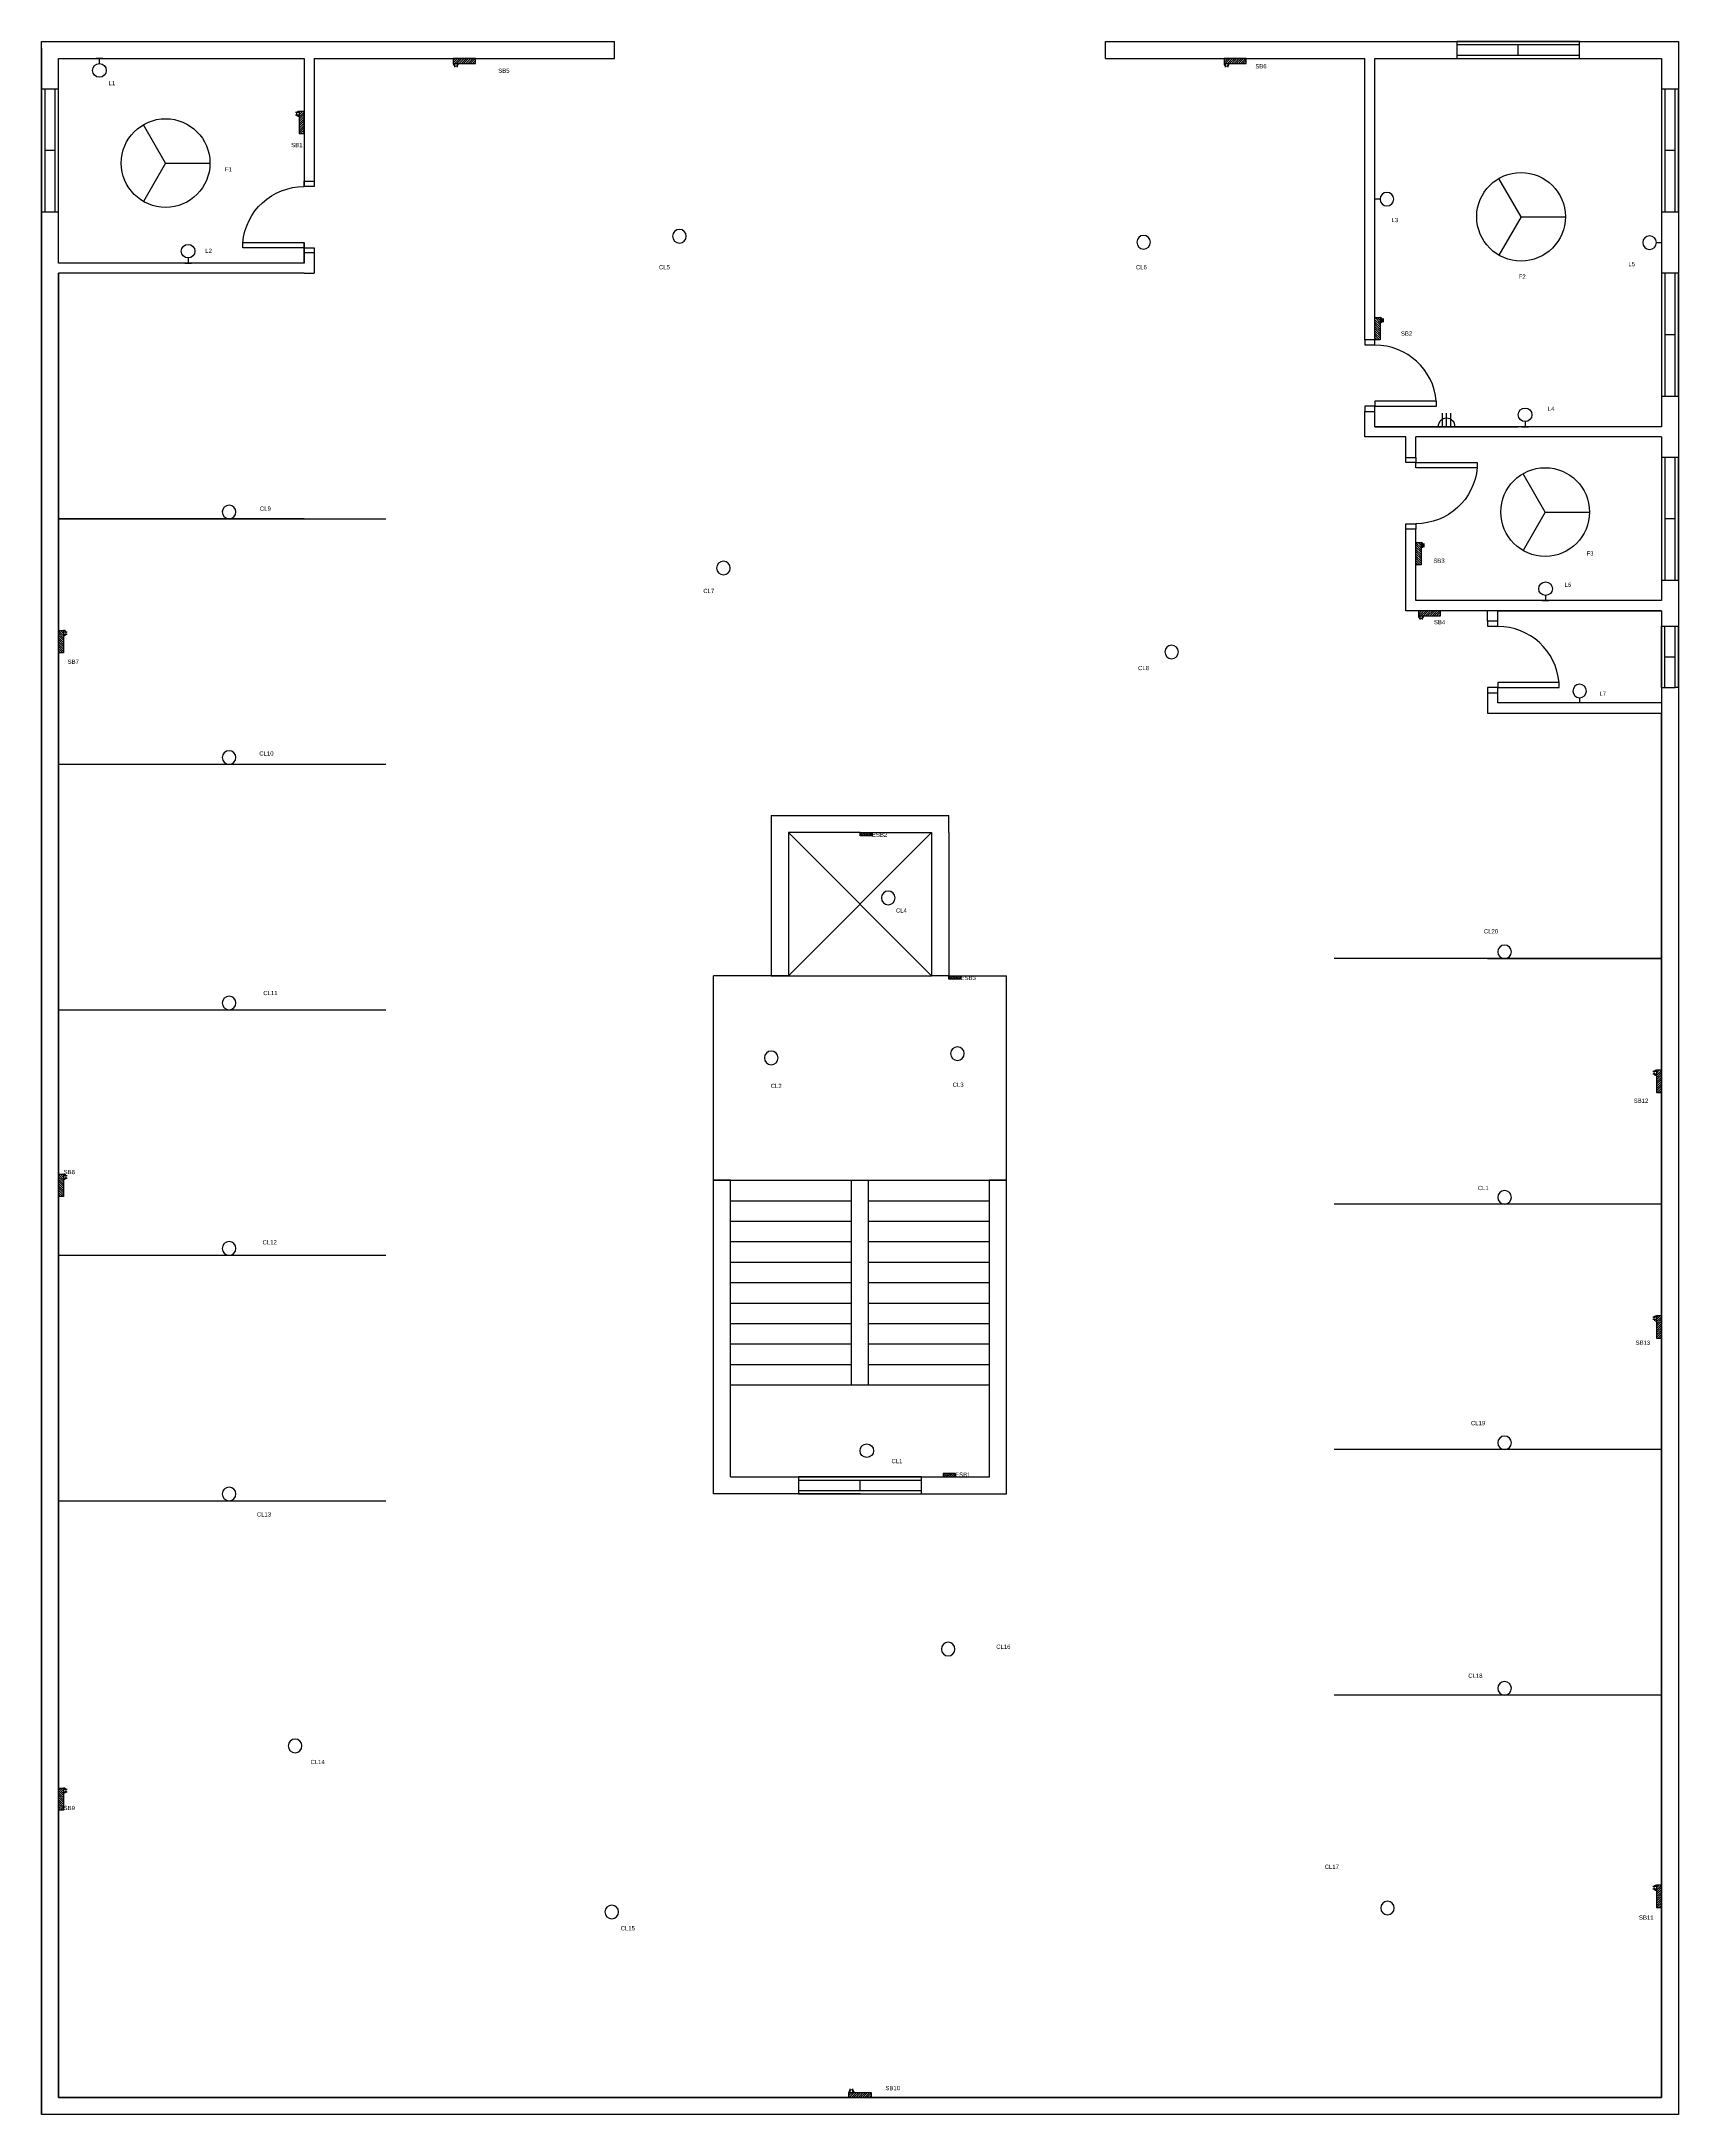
# Model space of a CAD drawing. Header units: inches. Extents: x 61297 to 163996, y 9483 to 32239.
# Drawn here: x 81037 to 81997, y 16063 to 17279 of the extents above; entities that cross this region are included whole.
import ezdxf

# ---------------------------------------------------------------- set-up
doc = ezdxf.new("R2010")
doc.units = ezdxf.units.IN
for name, color, linetype in [('Doors', 230, 'Continuous'), ('Layer1', 7, 'Continuous'), ('Light Fans and Socketst', 170, 'Continuous'), ('Toiler Window', 30, 'Continuous'), ('Windows', 30, 'Continuous')]:
    doc.layers.add(name, color=color, linetype=linetype)
doc.styles.get("Standard").update_dxf_attribs({"font": 'arial.ttf'})
pattern_1 = [(45, (-3152.2866, -1776.0954), (-0.651068569, 0.651068569), [])]

# ---------------------------------------------------------------- blocks, each defined once
blk = doc.blocks.new('Door_Sing')
at = {"layer": 'Doors'}
for points in [[(-3, 6), (-3, 42), (-6, 42), (-6, 6), (-3, 6)], [(-39, 0), (-39, 6), (-42, 6), (-42, 0), (-39, 0)]]:
    blk.add_lwpolyline(points, dxfattribs=at)
blk.add_lwpolyline([(-3, 0), (0, 0), (0, 6), (-3, 6)], close=True, dxfattribs=at)
blk.add_arc((-2.8, 6), 36.1, 95.0198, 180, dxfattribs=at)
blk = doc.blocks.new('Toilet Window')
for p, q in [((82016.8, 16081.4), (82016.8, 16117.4)), ((82016.8, 16117.4), (82026.8, 16117.4)), ((82018.8, 16081.4), (82018.8, 16117.4)), ((82024.8, 16081.4), (82024.8, 16117.4)), ((82026.8, 16081.4), (82026.8, 16117.4)), ((82018.8, 16099.4), (82024.8, 16099.4)), ((82016.8, 16081.4), (82018.8, 16081.4)), ((82018.8, 16081.4), (82024.8, 16081.4)), ((82026.8, 16081.4), (82024.8, 16081.4))]:
    blk.add_line(p, q)
blk = doc.blocks.new('Window_Large')
at = {"layer": 'Windows'}
for p, q in [((72, 10), (0, 10)), ((0, 10), (0, 0)), ((72, 8), (0, 8)), ((0, 2), (72, 2)), ((0, 0), (72, 0)), ((36, 8), (36, 2)), ((72, 0), (72, 10))]:
    blk.add_line(p, q, dxfattribs=at)
blk = doc.blocks.new('Light')
at = {"layer": 'Light Fans and Socketst'}
blk.add_line((0, 2), (0, -2), dxfattribs=at)
blk.add_lwpolyline([(3, 0), (1.5, 0), (0, 0)], dxfattribs=at)
blk.add_circle((7, 0), 4, dxfattribs=at)
blk = doc.blocks.new('Light Ceiling')
at = {"layer": 'Light Fans and Socketst'}
blk.add_circle((0, 0), 4, dxfattribs=at)
blk = doc.blocks.new('ESB')
h = blk.add_hatch()
h.set_pattern_fill('ANSI31', color=256, scale=0.25)
h.set_pattern_definition([(45, (-3149.957, -1763.2019), (-0.561266, 0.561266), [])])
h.paths.add_polyline_path([(3.5, 2), (-3.5, 2), (-3.5, 0), (3.5, 0)])
blk.add_lwpolyline([(3.5, 0), (3.5, 2), (-3.5, 2), (-3.5, 0)], close=True)
blk = doc.blocks.new('Fan')
at = {"layer": 'Light Fans and Socketst'}
for q in [(-13, 22.5), (-13, -22.5), (26, 0)]:
    blk.add_line((0, 0), q, dxfattribs=at)
blk.add_circle((0, 0), 26, dxfattribs=at)
blk = doc.blocks.new('Switchboard')
at = {"layer": 'Layer1'}
h = blk.add_hatch(dxfattribs=at)
h.set_pattern_fill('ANSI31', color=256, scale=0.29)
h.set_pattern_definition(pattern_1)
h.paths.add_polyline_path([(-6.5, 3), (-6.5, 0), (6.5, 0), (6.5, 3)])
for p, q in [((-5.8, 3), (-5.8, 5.1)), ((-5, 3), (-5, 5.1)), ((-4.3, 3), (-4.3, 5.1))]:
    blk.add_line(p, q, dxfattribs=at)
blk.add_lwpolyline([(-6.5, 3), (6.5, 3), (6.5, 0), (-6.5, 0)], close=True, dxfattribs=at)
blk.add_arc((-5, 3), 1.5, 0, 180, dxfattribs=at)
blk = doc.blocks.new('3-Pin Socket')
at = {"layer": 'Light Fans and Socketst'}
for p, q in [((-2.5, 0), (-2.5, 8)), ((0, 0), (0, 8)), ((2.5, 0), (2.5, 8)), ((2.5, 0), (5, 0))]:
    blk.add_line(p, q, dxfattribs=at)
blk.add_lwpolyline([(-5, 0), (5, 0, 1)], format="xyb", close=True, dxfattribs=at)

msp = doc.modelspace()

# ---------------------------------------------------------------- hatches: boundary and pattern name
at = {"layer": 'Layer1'}
h = msp.add_hatch(dxfattribs=at)
h.set_pattern_fill('ANSI31', color=256, scale=0.29)
h.set_pattern_definition(pattern_1)
h.paths.add_polyline_path([(81278.536, 17266.133), (81278.536, 17269.113), (81291.565, 17269.113), (81291.565, 17266.133)])
h = msp.add_hatch(dxfattribs=at)
h.set_pattern_fill('ANSI31', color=256, scale=0.29)
h.set_pattern_definition(pattern_1)
h.paths.add_polyline_path([(81730.536, 17266.133), (81730.536, 17269.113), (81743.565, 17269.113), (81743.565, 17266.133)])
h = msp.add_hatch(dxfattribs=at)
h.set_pattern_fill('ANSI31', color=256, scale=0.29)
h.set_pattern_definition(pattern_1)
h.paths.add_polyline_path([(81188.071, 17238.116), (81191.051, 17238.116), (81191.051, 17225.087), (81188.071, 17225.087)])
h = msp.add_hatch(dxfattribs=at)
h.set_pattern_fill('ANSI31', color=256, scale=0.29)
h.set_pattern_definition(pattern_1)
h.paths.add_polyline_path([(81844.526, 16942.133), (81844.526, 16945.113), (81857.555, 16945.113), (81857.555, 16942.133)])
h = msp.add_hatch(dxfattribs=at)
h.set_pattern_fill('ANSI31', color=256, scale=0.29, angle=-90)
h.set_pattern_definition([(315, (79270.9552, 20079.3999), (0.65106857, 0.65106857), [])])
h.paths.add_polyline_path([(81050.031, 16933.627), (81047.051, 16933.627), (81047.051, 16920.599), (81050.031, 16920.599)])
h = msp.add_hatch(dxfattribs=at)
h.set_pattern_fill('ANSI31', color=256, scale=0.29)
h.set_pattern_definition(pattern_1)
h.paths.add_polyline_path([(81984.071, 16675.627), (81987.051, 16675.627), (81987.051, 16662.599), (81984.071, 16662.599)])
h = msp.add_hatch(dxfattribs=at)
h.set_pattern_fill('ANSI31', color=256, scale=0.29, angle=-90)
h.set_pattern_definition([(315, (79270.9552, 19760.3999), (0.65106857, 0.65106857), [])])
h.paths.add_polyline_path([(81050.031, 16614.627), (81047.051, 16614.627), (81047.051, 16601.599), (81050.031, 16601.599)])
h = msp.add_hatch(dxfattribs=at)
h.set_pattern_fill('ANSI31', color=256, scale=0.29)
h.set_pattern_definition(pattern_1)
h.paths.add_polyline_path([(81984.071, 16531.627), (81987.051, 16531.627), (81987.051, 16518.599), (81984.071, 16518.599)])
h = msp.add_hatch(dxfattribs=at)
h.set_pattern_fill('ANSI31', color=256, scale=0.29, angle=-90)
h.set_pattern_definition([(315, (79270.9552, 19400.3999), (0.65106857, 0.65106857), [])])
h.paths.add_polyline_path([(81050.031, 16254.627), (81047.051, 16254.627), (81047.051, 16241.599), (81050.031, 16241.599)])
h = msp.add_hatch(dxfattribs=at)
h.set_pattern_fill('ANSI31', color=256, scale=0.29)
h.set_pattern_definition(pattern_1)
h.paths.add_polyline_path([(81984.071, 16197.627), (81987.051, 16197.627), (81987.051, 16184.599), (81984.071, 16184.599)])
h = msp.add_hatch(dxfattribs=at)
h.set_pattern_fill('ANSI31', color=256, scale=0.29)
h.set_pattern_definition([(45, (78364.764, 14297.0179), (-0.65106857, 0.65106857), [])])
h.paths.add_polyline_path([(81510.536, 16076.093), (81510.536, 16073.113), (81523.565, 16073.113), (81523.565, 16076.093)])

# ---------------------------------------------------------------- linework, layer by layer
for p, q in [((81047.051, 17269.113), (81191.051, 17269.113)), ((81047.051, 17269.113), (81071.051, 17269.113)), ((81191.051, 17269.113), (81191.051, 17194.09)), ((81197.051, 17269.113), (81197.051, 17194.09)), ((81373.051, 17269.113), (81373.051, 17279.113)), ((81661.051, 17269.113), (81661.051, 17279.113)), ((81191.051, 17161.113), (81191.051, 17149.113)), ((81191.051, 17149.113), (81191.051, 17161.113)), ((81197.051, 17158.113), (81197.051, 17149.113)), ((81191.051, 17149.113), (81047.051, 17149.113)), ((81197.051, 17149.113), (81197.051, 17143.113)), ((81191.051, 17143.113), (81047.051, 17143.113)), ((81047.051, 17143.113), (81047.051, 16999.113)), ((81191.051, 17143.113), (81197.051, 17143.113)), ((81819.051, 17053.113), (81903.051, 17053.113)), ((81191.051, 16999.113), (81047.051, 16999.113)), ((81047.051, 16999.113), (81239.051, 16999.113)), ((81047.051, 16999.113), (81047.051, 16855.113)), ((81843.051, 16951.113), (81843.051, 16993.137)), ((81987.051, 16951.113), (81843.051, 16951.113)), ((81891.051, 16939.09), (81891.051, 16945.113)), ((81885.051, 16897.113), (81885.051, 16891.113)), ((81885.051, 16891.113), (81885.051, 16885.113)), ((81891.051, 16891.113), (81891.051, 16897.113)), ((81885.051, 16885.113), (81987.051, 16885.113)), ((81987.051, 16741.113), (81987.051, 16885.113)), ((81047.051, 16855.113), (81239.051, 16855.113)), ((81047.051, 16855.113), (81047.051, 16711.113)), ((81465.051, 16825.113), (81569.051, 16825.113)), ((81465.051, 16825.113), (81465.051, 16815.113)), ((81569.051, 16815.113), (81569.051, 16825.113)), ((81465.051, 16815.113), (81465.051, 16731.113)), ((81517.051, 16815.113), (81475.051, 16815.113)), ((81475.051, 16815.113), (81475.051, 16731.113)), ((81475.051, 16731.113), (81559.051, 16815.113)), ((81475.051, 16815.113), (81559.051, 16731.113)), ((81517.051, 16815.113), (81559.051, 16815.113)), ((81559.051, 16815.113), (81559.051, 16731.113)), ((81569.051, 16815.113), (81569.051, 16731.113)), ((81987.051, 16741.113), (81795.051, 16741.113)), ((81885.051, 16741.113), (81987.051, 16741.113)), ((81987.051, 16597.113), (81987.051, 16741.113)), ((81475.051, 16731.113), (81431.051, 16731.113)), ((81431.051, 16611.113), (81431.051, 16731.113)), ((81465.051, 16731.113), (81475.051, 16731.113)), ((81465.051, 16731.113), (81475.051, 16731.113)), ((81470.051, 16731.113), (81465.051, 16731.113)), ((81475.051, 16731.113), (81559.051, 16731.113)), ((81569.051, 16731.113), (81559.051, 16731.113)), ((81569.051, 16731.113), (81593.051, 16731.113)), ((81593.051, 16731.113), (81603.051, 16731.113)), ((81603.051, 16611.113), (81603.051, 16731.113)), ((81047.051, 16711.113), (81239.051, 16711.113)), ((81047.051, 16711.113), (81047.051, 16567.113)), ((81441.051, 16611.113), (81431.051, 16611.113)), ((81441.051, 16611.113), (81431.051, 16611.113)), ((81441.051, 16611.113), (81431.051, 16611.113)), ((81431.051, 16611.113), (81441.051, 16611.113)), ((81431.051, 16601.113), (81431.051, 16611.113)), ((81441.051, 16437.113), (81441.051, 16611.113)), ((81441.051, 16611.113), (81512.051, 16611.113)), ((81512.051, 16491.113), (81512.051, 16611.113)), ((81512.051, 16611.113), (81522.051, 16611.113)), ((81522.051, 16611.113), (81593.051, 16611.113)), ((81522.051, 16491.113), (81522.051, 16611.113)), ((81593.051, 16611.113), (81603.051, 16611.113)), ((81593.051, 16611.113), (81603.051, 16611.113)), ((81593.051, 16437.113), (81593.051, 16611.113)), ((81603.051, 16611.113), (81593.051, 16611.113)), ((81593.051, 16611.113), (81603.051, 16611.113)), ((81603.051, 16601.113), (81603.051, 16611.113)), ((81431.051, 16427.113), (81431.051, 16601.113)), ((81441.051, 16599.113), (81512.051, 16599.113)), ((81522.051, 16599.113), (81593.051, 16599.113)), ((81603.051, 16427.113), (81603.051, 16601.113)), ((81441.051, 16587.113), (81512.051, 16587.113)), ((81522.051, 16587.113), (81593.051, 16587.113)), ((81987.051, 16597.113), (81795.051, 16597.113)), ((81987.051, 16453.113), (81987.051, 16597.113)), ((81441.051, 16575.113), (81512.051, 16575.113)), ((81522.051, 16575.113), (81593.051, 16575.113)), ((81047.051, 16567.113), (81239.051, 16567.113)), ((81047.051, 16567.113), (81047.051, 16423.113)), ((81441.051, 16563.113), (81512.051, 16563.113)), ((81522.051, 16563.113), (81593.051, 16563.113)), ((81441.051, 16551.113), (81512.051, 16551.113)), ((81522.051, 16551.113), (81593.051, 16551.113)), ((81441.051, 16539.113), (81512.051, 16539.113)), ((81522.051, 16539.113), (81593.051, 16539.113)), ((81441.051, 16527.113), (81512.051, 16527.113)), ((81522.051, 16527.113), (81593.051, 16527.113)), ((81441.051, 16515.113), (81512.051, 16515.113)), ((81522.051, 16515.113), (81593.051, 16515.113)), ((81441.051, 16503.113), (81512.051, 16503.113)), ((81522.051, 16503.113), (81593.051, 16503.113)), ((81441.051, 16491.113), (81512.051, 16491.113)), ((81512.051, 16491.113), (81522.051, 16491.113)), ((81522.051, 16491.113), (81593.051, 16491.113)), ((81987.051, 16453.113), (81795.051, 16453.113)), ((81987.051, 16309.113), (81987.051, 16453.113)), ((81441.051, 16437.113), (81593.051, 16437.113)), ((81047.051, 16423.113), (81239.051, 16423.113)), ((81047.051, 16423.113), (81047.051, 16073.113)), ((81441.051, 16427.113), (81431.051, 16427.113)), ((81517.051, 16427.113), (81441.051, 16427.113)), ((81481.051, 16427.113), (81593.051, 16427.113)), ((81593.051, 16427.113), (81603.051, 16427.113)), ((81987.051, 16309.113), (81795.051, 16309.113)), ((81987.051, 16073.113), (81987.051, 16309.113)), ((81047.051, 16073.113), (81517.051, 16073.113)), ((81517.051, 16073.113), (81987.051, 16073.113))]:
    msp.add_line(p, q)
for points in [[(81037.051, 16063.113), (81037.051, 17275.113), (81037.051, 16063.113), (81037.051, 17279.113), (81373.051, 17279.113)], [(81661.051, 17279.113), (81997.051, 17279.113), (81997.051, 16063.113), (81037.051, 16063.113)], [(81047.051, 17149.113), (81047.051, 17269.113), (81191.051, 17269.113)], [(81197.051, 17269.113), (81373.051, 17269.113)], [(81661.051, 17269.113), (81813.051, 17269.113)], [(81813.051, 17104.09), (81813.051, 17269.113)], [(81819.051, 17269.113), (81987.051, 17269.113), (81987.051, 17053.113)], [(81819.051, 17104.09), (81819.051, 17269.113)], [(81987.051, 16945.113), (81987.051, 16073.113), (81047.051, 16073.113), (81047.051, 17143.113)], [(81837.051, 17047.113), (81813.051, 17047.113), (81813.051, 17062.113)], [(81987.051, 17053.113), (81819.051, 17053.113), (81819.051, 17062.113)], [(81837.051, 17035.113), (81837.051, 17047.113)], [(81987.051, 17047.113), (81843.051, 17047.113)], [(81843.051, 17035.113), (81843.051, 17047.113)], [(81987.051, 17047.113), (81987.051, 16951.113)], [(81987.051, 16945.113), (81837.051, 16945.113), (81837.051, 16993.137)], [(81885.051, 16939.09), (81885.051, 16945.113)], [(81891.051, 16945.113), (81987.051, 16945.113), (81987.051, 16891.113), (81891.051, 16891.113)]]:
    msp.add_lwpolyline(points)
for p, q in [((81279.286, 17266.133), (81279.286, 17264.017)), ((81280.786, 17266.133), (81280.786, 17264.017)), ((81731.286, 17266.133), (81731.286, 17264.017)), ((81732.786, 17266.133), (81732.786, 17264.017)), ((81188.071, 17237.366), (81185.955, 17237.366)), ((81188.071, 17235.866), (81185.955, 17235.866)), ((81845.276, 16942.133), (81845.276, 16940.017)), ((81846.776, 16942.133), (81846.776, 16940.017)), ((81050.031, 16932.877), (81052.146, 16932.877)), ((81050.031, 16931.377), (81052.146, 16931.377)), ((81984.071, 16674.877), (81981.955, 16674.877)), ((81984.071, 16673.377), (81981.955, 16673.377)), ((81050.031, 16613.877), (81052.146, 16613.877)), ((81050.031, 16612.377), (81052.146, 16612.377)), ((81984.071, 16530.877), (81981.955, 16530.877)), ((81984.071, 16529.377), (81981.955, 16529.377)), ((81050.031, 16253.877), (81052.146, 16253.877)), ((81050.031, 16252.377), (81052.146, 16252.377)), ((81984.071, 16196.877), (81981.955, 16196.877)), ((81984.071, 16195.377), (81981.955, 16195.377)), ((81511.286, 16076.093), (81511.286, 16078.209)), ((81512.786, 16076.093), (81512.786, 16078.209))]:
    msp.add_line(p, q, dxfattribs=at)
for points in [[(81278.536, 17266.133), (81291.565, 17266.133), (81291.565, 17269.113), (81278.536, 17269.113)], [(81730.536, 17266.133), (81743.565, 17266.133), (81743.565, 17269.113), (81730.536, 17269.113)], [(81188.071, 17238.116), (81188.071, 17225.087), (81191.051, 17225.087), (81191.051, 17238.116)], [(81844.526, 16942.133), (81857.555, 16942.133), (81857.555, 16945.113), (81844.526, 16945.113)], [(81050.031, 16933.627), (81050.031, 16920.599), (81047.051, 16920.599), (81047.051, 16933.627)], [(81984.071, 16675.627), (81984.071, 16662.599), (81987.051, 16662.599), (81987.051, 16675.627)], [(81050.031, 16614.627), (81050.031, 16601.599), (81047.051, 16601.599), (81047.051, 16614.627)], [(81984.071, 16531.627), (81984.071, 16518.599), (81987.051, 16518.599), (81987.051, 16531.627)], [(81050.031, 16254.627), (81050.031, 16241.599), (81047.051, 16241.599), (81047.051, 16254.627)], [(81984.071, 16197.627), (81984.071, 16184.599), (81987.051, 16184.599), (81987.051, 16197.627)], [(81510.536, 16076.093), (81523.565, 16076.093), (81523.565, 16073.113), (81510.536, 16073.113)]]:
    msp.add_lwpolyline(points, close=True, dxfattribs=at)
for centre, start, end in [((81280.036, 17266.133), 180, 0), ((81732.036, 17266.133), 180, 0), ((81188.071, 17236.616), 90, 270), ((81846.026, 16942.133), 180, 0), ((81050.031, 16932.127), 270, 90), ((81984.071, 16674.127), 90, 270), ((81050.031, 16613.127), 270, 90), ((81984.071, 16530.127), 90, 270), ((81050.031, 16253.127), 270, 90), ((81984.071, 16196.127), 90, 270), ((81512.036, 16076.093), 0, 180)]:
    msp.add_arc(centre, 1.5, start, end, dxfattribs=at)

# ---------------------------------------------------------------- block references
for name, p, rotation in [('Window_Large', (81939.051, 17279.113), 180), ('Window_Large', (81037.051, 17251.113), 270), ('Window_Large', (81987.051, 17251.113), 270), ('Window_Large', (81987.051, 17143.113), 270), ('Door_Sing', (81813.051, 17062.113), 270), ('Window_Large', (81987.051, 17035.113), 270), ('Door_Sing', (81885.051, 16897.113), 270), ('Window_Large', (81553.051, 16437.113), 180)]:
    msp.add_blockref(name, p, dxfattribs=dict(rotation=rotation))
at = {"xscale": -1}
for name, p, rotation in [('Door_Sing', (81197.051, 17155.113), 90), ('Door_Sing', (81837.051, 17035.113), 270), ('ESB', (81520.551, 16815.113), 180), ('ESB', (81572.551, 16731.113), 180)]:
    msp.add_blockref(name, p, dxfattribs=dict(at, rotation=rotation))
for name, p in [('3-Pin Socket', (81861.051, 17053.113)), ('ESB', (81569.374, 16437.113))]:
    msp.add_blockref(name, p)
at = {"layer": 'Layer1', "xscale": -1, "rotation": 180}
for p in [(81411.149, 17164.864), (81683.373, 17161.347), (81147.051, 17003.113), (81436.964, 16970.251), (81699.8, 16921.011), (81147.051, 16859.113), (81533.61, 16776.764), (81895.051, 16745.113), (81147.051, 16715.113), (81464.993, 16682.889), (81574.178, 16685.412), (81895.051, 16601.113), (81147.051, 16571.113), (81895.051, 16457.113), (81147.051, 16427.113), (81568.749, 16336.149), (81895.051, 16313.113), (81185.777, 16279.332), (81371.46, 16181.932), (81826.383, 16184.251)]:
    msp.add_blockref('Light Ceiling', p, dxfattribs=at)
at = {"layer": 'Layer1', "rotation": 270}
for p in [(81819.051, 17110.604), (81843.051, 16978.639)]:
    msp.add_blockref('Switchboard', p, dxfattribs=at)
at = {"layer": 'Layer1'}
msp.add_blockref('Light Ceiling', (81521.051, 16452.492), dxfattribs=at)
at = {"layer": 'Light Fans and Socketst'}
for p, rotation in [((81071.051, 17269.113), 270), ((81123.051, 17149.113), 90), ((81907.051, 17053.113), 90), ((81919.051, 16951.113), 90)]:
    msp.add_blockref('Light', p, dxfattribs=dict(at, rotation=rotation))
for p in [(81109.838, 17207.769), (81904.71, 17176.266), (81918.854, 17003.088)]:
    msp.add_blockref('Fan', p, dxfattribs=at)
at = {"layer": 'Light Fans and Socketst', "xscale": -1}
for p, rotation in [((81819.051, 17186.602), 180), ((81939.051, 16891.113), 270)]:
    msp.add_blockref('Light', p, dxfattribs=dict(at, rotation=rotation))
msp.add_blockref('Light', (81987.051, 17161.113), dxfattribs=at)
at = {"layer": 'Toiler Window'}
msp.add_blockref('Toilet Window', (-29.745, 818.735), dxfattribs=at)

# ---------------------------------------------------------------- texts
at = {"char_height": 2.5}
for s, width, insert, attachment_point in [('L1', 6.93541, (81076.44, 17255.939), 1), ('SB5', 6.93541, (81304.937, 17263.191), 1), ('SB6', 6.93541, (81748.903, 17265.802), 1), ('SB1', 6.93541, (81183.51, 17219.606), 1), ('F1', 6.93541, (81144.622, 17202.839), 7), ('L3', 6.93541, (81828.826, 17175.62), 1), ('L2', 6.93541, (81133.146, 17157.554), 1), ('CL5', 6.93541, (81399.126, 17147.943), 1), ('CL6', 6.93541, (81678.853, 17147.943), 1), ('L5', 6.93541, (81967.639, 17149.769), 1), ('F2', 6.93541, (81903.332, 17139.949), 7), ('SB2', 6.93541, (81834.237, 17109.041), 1), ('L4', 6.93541, (81920.408, 17064.828), 1), ('CL9', 6.93541, (81165.149, 17006.343), 1), ('SB3', 6.93541, (81853.287, 16975.821), 1), ('F3', 6.93541, (81943.091, 16977.445), 7), ('CL7', 6.93541, (81425.155, 16958.075), 1), ('L6', 6.93541, (81930.223, 16961.681), 1), ('SB4', 6.93541, (81853.614, 16939.768), 1), ('SB7', 6.93541, (81052.372, 16916.522), 1), ('CL8', 6.93541, (81680.123, 16912.839), 1), ('L7', 6.93541, (81950.702, 16897.807), 1), ('CL10', 6.93541, (81164.791, 16862.707), 1), ('ESB2', 6.93541, (81524.051, 16812.528), 7), ('CL4', 6.93541, (81538.118, 16770.611), 1), ('CL20', 6.93541, (81882.91, 16758.437), 1), ('CL11', 5.04629, (81167.127, 16722.208), 1), ('ESB3', 6.93541, (81576.051, 16728.528), 7), ('CL2', 6.93541, (81464.687, 16667.698), 1), ('CL3', 6.93541, (81571.4, 16668.445), 1), ('SB12', 6.93541, (81970.776, 16659.014), 1), ('SB8', 6.93541, (81050.031, 16617.213), 1), ('CL1', 6.93541, (81879.345, 16607.846), 1), ('CL12', 6.93541, (81166.712, 16575.992), 1), ('SB13', 6.93541, (81971.866, 16517.099), 1), ('CL19', 6.93541, (81875.316, 16469.914), 1), ('CL1', 6.93541, (81535.526, 16447.666), 1), ('ESB1', 6.93541, (81572.874, 16439.699), 1), ('CL13', 6.93541, (81163.35, 16416.394), 1), ('CL16', 6.93541, (81596.932, 16338.734), 1), ('CL18', 6.93541, (81873.762, 16321.771), 1), ('CL14', 6.93541, (81194.824, 16271.144), 1), ('SB9', 6.93541, (81050.031, 16244.184), 1), ('CL17', 6.93541, (81789.546, 16209.672), 1), ('CL15', 6.93541, (81376.727, 16173.618), 1), ('SB11', 6.93541, (81973.849, 16179.893), 1), ('SB10', 6.93541, (81531.99, 16079.891), 1)]:
    msp.add_mtext_dynamic_manual_height_columns(s, width=width, gutter_width=12.5, heights=[0], dxfattribs=dict(at, insert=insert, attachment_point=attachment_point))

doc.saveas('drawing.dxf')
